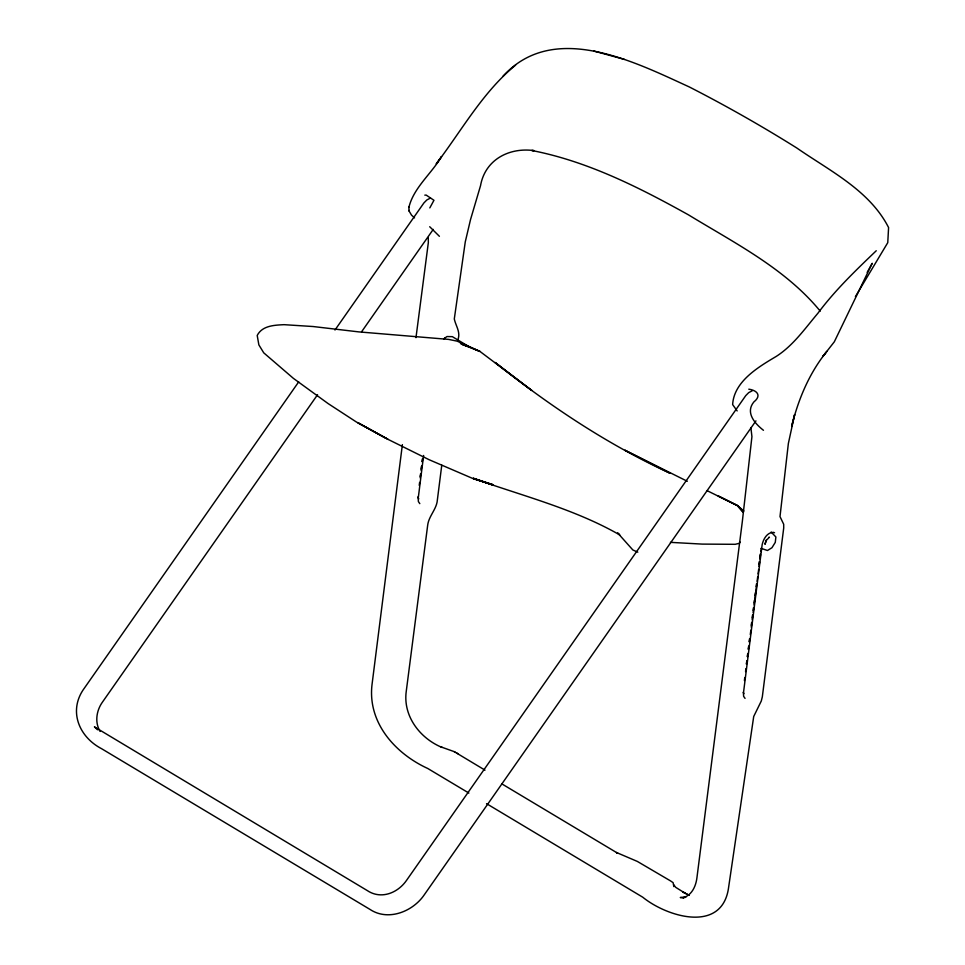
<?xml version="1.0" encoding="UTF-8"?>
<svg xmlns="http://www.w3.org/2000/svg" width="965" height="965" viewBox="0 0 965 965"><rect width="100%" height="100%" fill="white"/><g stroke="black" fill="none" stroke-linecap="round" stroke-linejoin="round"><path stroke-width="1.45" d="M417.773 497.047L418.774 498.893M420.245 476.565L420.619 473.598M421.186 469.147L421.56 466.179M422.127 461.728L422.501 458.761M423.623 455.468L418.183 498.543L418.4 501.595L419.811 503.646M441.765 465.19L437.097 502.077C435.456 510.449 428.544 516.806 427.64 525.515L406.253 691.326C402.839 716.018 419.896 738.309 442.018 747.429L441.053 746.946L454.189 751.626L484.997 770.142M457.555 340.609C461.198 332.515 455.83 326.327 454.298 318.957L465.263 241.913L470.522 219.598L480.546 185.642C485.106 159.72 509.05 147.175 534.043 150.612L531.799 150.492C587.673 161.324 639.264 187.475 688.624 214.942C734.811 243.132 785.341 268.584 820.226 311.128M746.428 663.884L746.801 660.916M747.356 656.465L747.73 653.498M748.297 649.047L748.671 646.08M749.226 641.629L749.6 638.661M751.289 625.308L751.663 622.341M752.218 617.889L752.591 614.922M753.158 610.471L753.532 607.504M754.087 603.053L754.461 600.085M755.028 595.634L755.402 592.667M756.15 586.732L756.524 583.765M758.96 564.477L759.334 561.509M759.889 557.058L760.263 554.091M402.381 444.624L372.032 684.511C367.424 722.664 395.204 753.569 427.797 768.502L468.857 793.049M415.975 337.654L428.339 242.601L428.267 237.438M419.232 485.347L419.618 482.379M420.185 477.928L420.559 474.961M421.138 470.51L421.705 466.059M422.272 461.608L422.658 458.64M744.401 680.506L744.787 677.539M745.547 671.616L745.921 668.649M746.488 664.21L746.874 661.242M747.441 656.803L747.827 653.836M748.394 649.397L748.768 646.429M749.347 641.99L749.721 639.035M750.288 634.584L750.867 630.145M751.24 627.178L751.807 622.739M752.193 619.771L752.76 615.332M753.146 612.365L753.713 607.926M754.087 604.958L756.753 584.223M757.127 581.268L757.694 576.817M758.08 573.861L758.647 569.41M759.033 566.455L759.6 562.004M759.974 559.049L760.553 554.598M760.927 551.642L761.313 548.675M408.87 207.451C413.575 187.753 431.403 173.809 441.524 156.583L436.24 163.881C461.825 130.335 482.633 92.23 515.6 65.125M766.174 540.098L764.968 544.32L766.463 540.243L769.419 537.155L768.791 537.384M867.161 272.407L872.215 263.288L834.327 341.791L822.807 356.495L826.896 351.332M740.071 542.028L739.347 543.307L735.197 544.308L702.182 544.103L670.446 542.354M855.4 296.653L887.764 242.661L888.584 227.547C869.634 190.382 829.84 170.914 796.873 148.043C761.916 126.126 726.006 105.728 689.275 86.934C634.101 61.7 553.681 20.687 503.03 76.187M429.811 207.897L433.961 200.286L426.168 195.087L424.817 195.147M298.692 381.875L84.438 688.045C68.117 710.071 78.394 736.597 101.602 748.707L370.005 909.416C388.111 921.491 412.767 911.648 424.19 894.929L755.933 420.873M334.976 330.03L423.912 202.927L426.844 199.96L430.499 198.018M317.545 394.733L102.555 701.965C96.693 710.023 94.377 721.929 100.07 731.41M361.573 331.803L433.237 229.393M826.016 352.454C808.899 373.938 798.127 399.908 791.65 426.446L794.617 414.624L788.369 443.454L779.997 516.589L783.689 524.26L783.713 528L762.326 696.814L761.301 700.976L753.713 716.488L728.659 887.04C722.749 933.589 667.515 917.293 642.75 897.209L486.541 803.652M876.256 250.743C855.69 270.465 835.063 290.212 817.958 313.179C805.027 328.462 793.254 345.554 776.113 356.495C758.092 367.158 733.919 381.597 732.64 404.6L737.151 410.921M748.792 389.185C757.199 390.318 761.855 395.614 753.834 401.983C744.896 412.911 755.426 424.021 763.46 430.294M443.671 338.944L446.976 336.544L452.344 336.664L469.593 347.002L479.943 351.429L531.751 390.451L495.154 362.466C549.278 405.577 606.997 444.214 669.975 473.236L624.922 450.209L687.321 481.282M439.401 236.304L429.702 226.727M443.804 338.787L445.263 338.003M752.326 390.716L748.671 392.659L745.74 395.626L406.47 880.466C397.713 893.071 381.03 899.79 367.267 890.562L94.413 726.85L97.549 729.781M683.775 897.595L680.289 897.534L685.813 897.257L682.894 897.764C691.772 895.484 695.861 886.268 696.911 877.909L742.338 521.438L751.928 436.663L750.879 427.567M593.789 51.012L624.427 59.396M462.898 344.758L469.593 347.002L460.462 343.588M637.805 552.173L632.859 549.978L618.107 533.44M492.669 484.816L473.284 478.302L492.645 484.852M462.042 344.324L479.943 351.429L457.181 341.164L448.58 339.391L358.811 331.888L313.13 326.532L284.06 324.674C274.337 325.169 262.275 325.567 257.209 335.458L258.861 344.879L263.747 352.84L293.432 378.389L328.112 403.575L356.133 421.838L388.159 439.425L429.099 459.702L473.924 478.978L492.729 484.635L473.393 478.411C522.523 495.901 574.247 508.844 619.747 534.912L617.66 532.861M707.261 490.739L737.32 505.527L743.882 510.992M689.251 895.387L682.689 891.865L688.214 894.82M457.024 753.146L458.254 753.81M454.189 751.626L454.973 752.049M388.159 439.425L358.015 422.839L386.374 438.436M774.545 532.752L773.52 532.366C767.223 532.27 763.399 538.868 762.145 544.73L743.424 693.28L743.629 696.332L745.052 698.383M771.144 532.041L775.884 536.974L775.281 542.366L771.952 547.722L767.477 550.508L761.023 548.325M744.003 693.63L743.195 692.351M684.788 892.999L675.705 887.342L673.606 884.591M501.716 783.797L617.769 853.277L616.478 852.505L637.346 861.431L670.518 880.9L673.112 882.661L673.835 886.606M414.552 217.873L411.524 215.123L409.088 211.033L408.846 206.98M743.376 512.234L737.32 505.527L718.37 496.082L737.32 505.527L742.857 511.993M409.051 210.418L409.088 211.033"/></g></svg>
